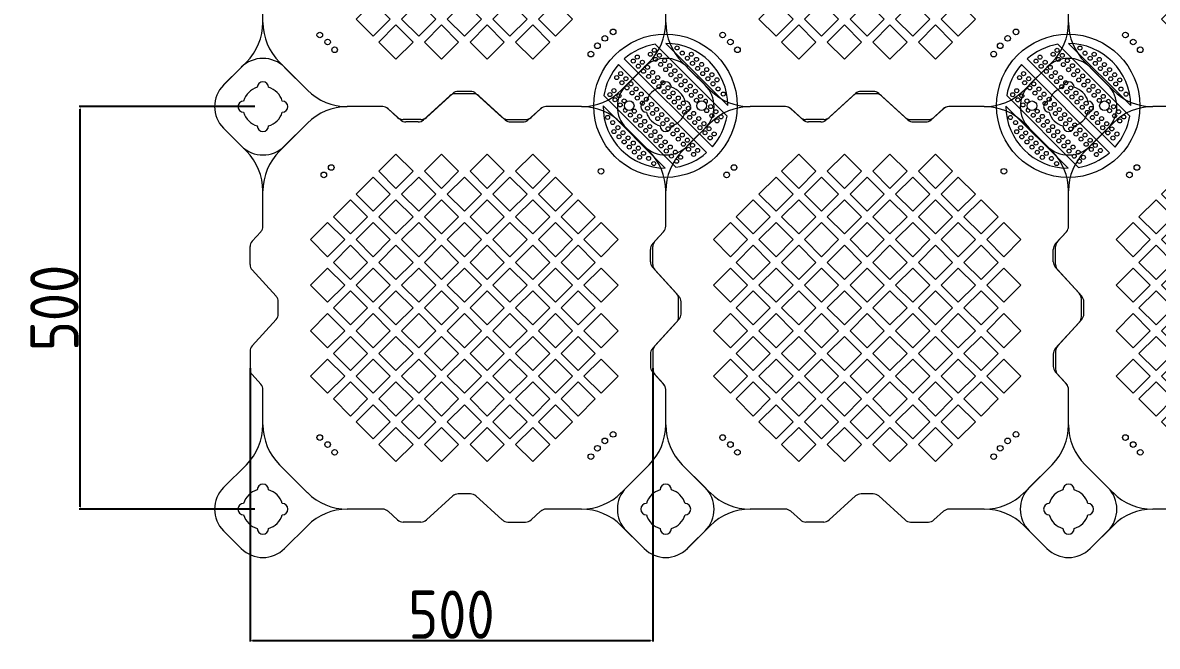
# Model space of a CAD drawing. Extents: x 28691 to 190833, y -3655 to 80068.
# Drawn here: x 175115 to 182157, y 19981 to 23854 of the extents above; entities that cross this region are included whole.
import ezdxf

# ---------------------------------------------------------------- set-up
doc = ezdxf.new("R2010")
doc.units = 0
doc.header["$LTSCALE"] = 10
doc.header["$MEASUREMENT"] = 0
doc.layers.add('2维浮筒', color=7, linetype='Continuous', lineweight=5)
doc.layers.add('码头标注', color=3, linetype='Continuous', lineweight=13)
doc.styles.get("Standard").update_dxf_attribs({"font": 'gbenor.shx', "bigfont": 'gbcbig.shx'})
doc.dimstyles.new('ISO-25', dxfattribs={"dimtxt": 2.5, "dimasz": 2.5, "dimexe": 1.25, "dimexo": 0.625, "dimtad": 1, "dimtxsty": 'Standard', "dimcen": 2.5, "dimadec": 0, "dimazin": 0, "dimtfac": 1, "dimtmove": 0, "dimatfit": 3, "dimfxl": 1, "dimarcsym": 0})

# ---------------------------------------------------------------- blocks, each defined once
blk = doc.blocks.new('旗华浮筒')
at = {"layer": '2维浮筒', "color": 150, "lineweight": 0}
for p, q in [((-548.8, 526.9), (-526.9, 548.8)), ((-473.2, 548.8), (-444.8, 520.5)), ((-26.8, 548.8), (-55.2, 520.5)), ((26.9, 548.8), (48.8, 526.9)), ((-332.9, 513.4), (-344.7, 502.6)), ((-303.9, 516), (-326.1, 516)), ((-297.1, 513.4), (-264.4, 483.6)), ((-202.9, 513.4), (-235.6, 483.6)), ((-196.1, 516), (-173.9, 516)), ((-167.1, 513.4), (-155.3, 502.6)), ((-395.4, 500), (-351.5, 500)), ((-148.5, 500), (-104.7, 500)), ((-479.5, 444.8), (-444.8, 479.5)), ((-257.6, 481), (-242.4, 481)), ((-20.5, 444.8), (-55.2, 479.5)), ((-548.8, 473.2), (-520.5, 444.8)), ((48.8, 473.2), (20.5, 444.8)), ((-500, 351.5), (-500, 395.4)), ((0, 351.3), (0, 395.4)), ((-513.4, 332.9), (-502.6, 344.7)), ((-16.4, 329.4), (-2.6, 344.5)), ((-516, 303.9), (-516, 326.1)), ((-19, 307.4), (-19, 322.6)), ((-513.4, 297.1), (-483.6, 264.4)), ((-16.4, 300.6), (13.4, 267.9)), ((-250, 257.1), (-228.8, 278.3)), ((-242.9, 250), (-221.7, 271.2)), ((-481, 242.4), (-481, 257.6)), ((16, 238.9), (16, 261.1)), ((-513.4, 202.9), (-483.6, 235.6)), ((-16.4, 199.4), (13.4, 232.1)), ((-516, 196.1), (-516, 173.9)), ((-19, 192.6), (-19, 177.4)), ((-16.4, 170.6), (-2.6, 155.5)), ((-513.4, 167.1), (-502.6, 155.3)), ((-500, 104.7), (-500, 148.5)), ((0, 104.7), (0, 148.7)), ((-548.8, 26.8), (-520.5, 55.2)), ((-444.8, 20.5), (-479.5, 55.2)), ((-55.2, 20.5), (-20.5, 55.2)), ((48.8, 26.8), (20.5, 55.2)), ((-329.4, 16.4), (-344.5, 2.6)), ((-307.4, 19), (-322.6, 19)), ((-300.6, 16.4), (-267.9, -13.4)), ((-199.4, 16.4), (-232.1, -13.4)), ((-192.6, 19), (-177.4, 19)), ((-170.6, 16.4), (-155.5, 2.6)), ((-395.4, 0), (-351.3, 0)), ((-148.7, 0), (-104.7, 0)), ((-526.9, -48.8), (-548.8, -26.9)), ((-473.2, -48.8), (-444.8, -20.5)), ((-261.1, -16), (-238.9, -16)), ((-26.8, -48.8), (-55.2, -20.5)), ((48.8, -26.9), (26.9, -48.8))]:
    blk.add_line(p, q, dxfattribs=at)
for points in [[(-334.9, 398.5), (-313.6, 419.7), (-334.9, 440.9), (-356.1, 419.7)], [(-278.3, 398.5), (-257.1, 419.7), (-278.3, 440.9), (-299.5, 419.7)], [(-221.7, 398.5), (-200.5, 419.7), (-221.7, 440.9), (-242.9, 419.7)], [(-165.1, 398.5), (-143.9, 419.7), (-165.1, 440.9), (-186.4, 419.7)], [(-363.1, 370.2), (-341.9, 391.4), (-363.1, 412.6), (-384.4, 391.4)], [(-306.6, 370.2), (-285.4, 391.4), (-306.6, 412.6), (-327.8, 391.4)], [(-250, 370.2), (-228.8, 391.4), (-250, 412.6), (-271.2, 391.4)], [(-193.4, 370.2), (-172.2, 391.4), (-193.4, 412.6), (-214.6, 391.4)], [(-136.9, 370.2), (-115.6, 391.4), (-136.9, 412.6), (-158.1, 391.4)], [(-391.4, 341.9), (-370.2, 363.1), (-391.4, 384.4), (-412.6, 363.1)], [(-334.9, 341.9), (-313.6, 363.1), (-334.9, 384.4), (-356.1, 363.1)], [(-278.3, 341.9), (-257.1, 363.1), (-278.3, 384.4), (-299.5, 363.1)], [(-221.7, 341.9), (-200.5, 363.1), (-221.7, 384.4), (-242.9, 363.1)], [(-165.1, 341.9), (-143.9, 363.1), (-165.1, 384.4), (-186.4, 363.1)], [(-108.6, 341.9), (-87.4, 363.1), (-108.6, 384.4), (-129.8, 363.1)], [(-419.7, 313.6), (-398.5, 334.9), (-419.7, 356.1), (-440.9, 334.9)], [(-363.1, 313.6), (-341.9, 334.9), (-363.1, 356.1), (-384.4, 334.9)], [(-306.6, 313.6), (-285.4, 334.9), (-306.6, 356.1), (-327.8, 334.9)], [(-250, 313.6), (-228.8, 334.9), (-250, 356.1), (-271.2, 334.9)], [(-193.4, 313.6), (-172.2, 334.9), (-193.4, 356.1), (-214.6, 334.9)], [(-136.9, 313.6), (-115.6, 334.9), (-136.9, 356.1), (-158.1, 334.9)], [(-80.3, 313.6), (-59.1, 334.9), (-80.3, 356.1), (-101.5, 334.9)], [(-391.4, 285.4), (-370.2, 306.6), (-391.4, 327.8), (-412.6, 306.6)], [(-334.9, 285.4), (-313.6, 306.6), (-334.9, 327.8), (-356.1, 306.6)], [(-278.3, 285.4), (-257.1, 306.6), (-278.3, 327.8), (-299.5, 306.6)], [(-221.7, 285.4), (-200.5, 306.6), (-221.7, 327.8), (-242.9, 306.6)], [(-165.1, 285.4), (-143.9, 306.6), (-165.1, 327.8), (-186.4, 306.6)], [(-108.6, 285.4), (-87.4, 306.6), (-108.6, 327.8), (-129.8, 306.6)], [(-419.7, 257.1), (-398.5, 278.3), (-419.7, 299.5), (-440.9, 278.3)], [(-363.1, 257.1), (-341.9, 278.3), (-363.1, 299.5), (-384.4, 278.3)], [(-306.6, 257.1), (-285.4, 278.3), (-306.6, 299.5), (-327.8, 278.3)], [(-193.4, 257.1), (-172.2, 278.3), (-193.4, 299.5), (-214.6, 278.3)], [(-136.9, 257.1), (-115.6, 278.3), (-136.9, 299.5), (-158.1, 278.3)], [(-80.3, 257.1), (-59.1, 278.3), (-80.3, 299.5), (-101.5, 278.3)], [(-391.4, 228.8), (-370.2, 250), (-391.4, 271.2), (-412.6, 250)], [(-334.9, 228.8), (-313.6, 250), (-334.9, 271.2), (-356.1, 250)], [(-278.3, 228.8), (-257.1, 250), (-278.3, 271.2), (-299.5, 250)], [(-165.1, 228.8), (-143.9, 250), (-165.1, 271.2), (-186.4, 250)], [(-108.6, 228.8), (-87.4, 250), (-108.6, 271.2), (-129.8, 250)], [(-419.7, 200.5), (-398.5, 221.7), (-419.7, 242.9), (-440.9, 221.7)], [(-363.1, 200.5), (-341.9, 221.7), (-363.1, 242.9), (-384.4, 221.7)], [(-306.6, 200.5), (-285.4, 221.7), (-306.6, 242.9), (-327.8, 221.7)], [(-250, 200.5), (-228.8, 221.7), (-250, 242.9), (-271.2, 221.7)], [(-193.4, 200.5), (-172.2, 221.7), (-193.4, 242.9), (-214.6, 221.7)], [(-136.9, 200.5), (-115.6, 221.7), (-136.9, 242.9), (-158.1, 221.7)], [(-80.3, 200.5), (-59.1, 221.7), (-80.3, 242.9), (-101.5, 221.7)], [(-391.4, 172.2), (-370.2, 193.4), (-391.4, 214.6), (-412.6, 193.4)], [(-334.9, 172.2), (-313.6, 193.4), (-334.9, 214.6), (-356.1, 193.4)], [(-278.3, 172.2), (-257.1, 193.4), (-278.3, 214.6), (-299.5, 193.4)], [(-221.7, 172.2), (-200.5, 193.4), (-221.7, 214.6), (-242.9, 193.4)], [(-165.1, 172.2), (-143.9, 193.4), (-165.1, 214.6), (-186.4, 193.4)], [(-108.6, 172.2), (-87.4, 193.4), (-108.6, 214.6), (-129.8, 193.4)], [(-419.7, 143.9), (-398.5, 165.1), (-419.7, 186.4), (-440.9, 165.1)], [(-363.1, 143.9), (-341.9, 165.1), (-363.1, 186.4), (-384.4, 165.1)], [(-306.6, 143.9), (-285.4, 165.1), (-306.6, 186.4), (-327.8, 165.1)], [(-250, 143.9), (-228.8, 165.1), (-250, 186.4), (-271.2, 165.1)], [(-193.4, 143.9), (-172.2, 165.1), (-193.4, 186.4), (-214.6, 165.1)], [(-136.9, 143.9), (-115.6, 165.1), (-136.9, 186.4), (-158.1, 165.1)], [(-80.3, 143.9), (-59.1, 165.1), (-80.3, 186.4), (-101.5, 165.1)], [(-391.4, 115.6), (-370.2, 136.9), (-391.4, 158.1), (-412.6, 136.9)], [(-334.9, 115.6), (-313.6, 136.9), (-334.9, 158.1), (-356.1, 136.9)], [(-278.3, 115.6), (-257.1, 136.9), (-278.3, 158.1), (-299.5, 136.9)], [(-221.7, 115.6), (-200.5, 136.9), (-221.7, 158.1), (-242.9, 136.9)], [(-165.1, 115.6), (-143.9, 136.9), (-165.1, 158.1), (-186.4, 136.9)], [(-108.6, 115.6), (-87.4, 136.9), (-108.6, 158.1), (-129.8, 136.9)], [(-363.1, 87.4), (-341.9, 108.6), (-363.1, 129.8), (-384.4, 108.6)], [(-306.6, 87.4), (-285.4, 108.6), (-306.6, 129.8), (-327.8, 108.6)], [(-250, 87.4), (-228.8, 108.6), (-250, 129.8), (-271.2, 108.6)], [(-193.4, 87.4), (-172.2, 108.6), (-193.4, 129.8), (-214.6, 108.6)], [(-136.9, 87.4), (-115.6, 108.6), (-136.9, 129.8), (-158.1, 108.6)], [(-334.9, 59.1), (-313.6, 80.3), (-334.9, 101.5), (-356.1, 80.3)], [(-278.3, 59.1), (-257.1, 80.3), (-278.3, 101.5), (-299.5, 80.3)], [(-221.7, 59.1), (-200.5, 80.3), (-221.7, 101.5), (-242.9, 80.3)], [(-165.1, 59.1), (-143.9, 80.3), (-165.1, 101.5), (-186.4, 80.3)]]:
    blk.add_lwpolyline(points, close=True, dxfattribs=at)
for points in [[(-228.8, 278.3), (-250, 299.5), (-271.2, 278.3), (-250, 257.1)], [(-242.9, 250), (-221.7, 228.8), (-200.5, 250), (-221.7, 271.2)]]:
    blk.add_lwpolyline(points, dxfattribs=at)
for centre in [(-419.7, 419.7), (-411, 429.4), (-84.8, 424.4), (-429.4, 411), (-75.6, 415.2), (-434.7, 92.9), (-424.4, 84.8), (-415.2, 75.6), (-80.3, 80.3), (-407.1, 65.3)]:
    blk.add_circle(centre, 3.5, dxfattribs=at)
for centre, radius, start, end in [((-500, 522), 38, 45, 135), ((0, 522), 38, 45, 135), ((-522, 500), 38, 135, 225), ((-500, 500), 25, 106.2602, 163.7398), ((-500, 524), 7, 0, 180), ((-500, 500), 25, 16.2602, 73.7398), ((0, 500), 25, 106.2602, 163.7398), ((0, 524), 7, 0, 180), ((0, 500), 25, 16.2602, 73.7398), ((22, 500), 38, 315, 45), ((-395.3, 570), 70, 225, 270), ((-326.1, 506), 10, 90, 132.2737), ((-303.9, 506), 10, 47.7263, 90), ((-196.1, 506), 10, 90, 132.2737), ((-173.9, 506), 10, 47.7263, 90), ((-104.7, 570), 70, 270, 315), ((-524, 500), 7, 90, 270), ((-500, 500), 25, 196.2602, 253.7398), ((-500, 500), 25, 286.2602, 343.7398), ((-476, 500), 7, 270, 90), ((-395.3, 430), 70, 90, 135), ((-351.5, 510), 10, 270, 312.2737), ((-148.5, 510), 10, 227.7263, 270), ((-104.7, 430), 70, 45, 90), ((-24, 500), 7, 90, 270), ((0, 500), 25, 196.2602, 253.7398), ((0, 500), 25, 286.2602, 343.7398), ((24, 500), 7, 270, 90), ((-257.6, 491), 10, 227.7263, 270), ((-242.4, 491), 10, 270, 312.2737), ((-500, 476), 7, 180, 0), ((0, 476), 7, 180, 0), ((-570, 395.3), 70, 0, 45), ((-430, 395.3), 70, 135, 180), ((-70, 395.3), 70, 0, 45), ((70, 395.3), 70, 135, 180), ((-510, 351.5), 10, 317.7263, 0), ((-10, 351.3), 10, 317.7263, 0), ((-506, 326.1), 10, 137.7263, 180), ((-9, 322.6), 10, 137.7263, 180), ((-506, 303.9), 10, 180, 222.2737), ((-9, 307.4), 10, 180, 222.2737), ((6, 261.1), 10, 0, 42.2737), ((-491, 257.6), 10, 0, 42.2737), ((-491, 242.4), 10, 317.7263, 0), ((6, 238.9), 10, 317.7263, 0), ((-506, 196.1), 10, 137.7263, 180), ((-9, 192.6), 10, 137.7263, 180), ((-506, 173.9), 10, 180, 222.2737), ((-9, 177.4), 10, 180, 222.2737), ((-510, 148.5), 10, 0, 42.2737), ((-10, 148.7), 10, 0, 42.2737), ((-570, 104.7), 70, 315, 0), ((-430, 104.7), 70, 180, 225), ((-70, 104.7), 70, 315, 0), ((70, 104.7), 70, 180, 225), ((-500, 24), 7, 0, 180), ((0, 24), 7, 0, 180), ((-522, 0), 38, 135, 225), ((-500, 0), 25, 106.2602, 163.7398), ((-500, 0), 25, 16.2602, 73.7398), ((-395.3, 70), 70, 225, 270), ((-322.6, 9), 10, 90, 132.2737), ((-307.4, 9), 10, 47.7263, 90), ((-192.6, 9), 10, 90, 132.2737), ((-177.4, 9), 10, 47.7263, 90), ((-104.7, 70), 70, 270, 315), ((0, 0), 25, 106.2602, 163.7398), ((0, 0), 25, 16.2602, 73.7398), ((22, 0), 38, 315, 45), ((-524, 0), 7, 90, 270), ((-476, 0), 7, 270, 90), ((-395.3, -70), 70, 90, 135), ((-351.3, 10), 10, 270, 312.2737), ((-148.7, 10), 10, 227.7263, 270), ((-104.7, -70), 70, 45, 90), ((-24, 0), 7, 90, 270), ((24, 0), 7, 270, 90), ((-500, 0), 25, 196.2602, 253.7398), ((-500, 0), 25, 286.2602, 343.7398), ((-261.1, -6), 10, 227.7263, 270), ((-238.9, -6), 10, 270, 312.2737), ((0, 0), 25, 196.2602, 253.7398), ((0, 0), 25, 286.2602, 343.7398), ((-500, -24), 7, 180, 0), ((0, -24), 7, 180, 0), ((-500, -22), 38, 225, 315), ((0, -22), 38, 225, 315)]:
    blk.add_arc(centre, radius, start, end, dxfattribs=at)
blk = doc.blocks.new('*D24')
at = {"layer": 'Defpoints', "color": 0, "transparency": 16777216}
for p in [(175472.1, 23332.8), (176606.4, 23332.8), (176606.4, 20832.8)]:
    blk.add_point(p, dxfattribs=at)
at = {"layer": '码头标注', "color": 0, "lineweight": -2, "transparency": 16777216}
for p, q in [((176556.4, 23332.8), (175465.1, 23332.8)), ((175472.1, 20847.8), (175472.1, 23317.8)), ((176556.4, 20832.8), (175465.1, 20832.8))]:
    blk.add_line(p, q, dxfattribs=at)
at = {"layer": '码头标注', "color": 0, "transparency": 16777216}
for points in [[(175469.6, 23317.8), (175474.6, 23317.8), (175472.1, 23332.8)], [(175469.6, 20847.8), (175474.6, 20847.8), (175472.1, 20832.8)]]:
    blk.add_solid(points, dxfattribs=at)
at = {"layer": '码头标注', "color": 0, "lineweight": 0, "transparency": 16777216, "insert": (175312.1, 22082.8), "char_height": 300, "attachment_point": 5, "rotation": 90}
blk.add_mtext('500', dxfattribs=at)
blk = doc.blocks.new('*D23')
at = {"layer": 'Defpoints', "color": 0, "transparency": 16777216}
for p in [(176526.4, 21757.8), (179026.4, 21757.8), (179026.4, 20017.9)]:
    blk.add_point(p, dxfattribs=at)
at = {"layer": '码头标注', "color": 0, "lineweight": -2, "transparency": 16777216}
for p, q in [((176526.4, 21707.8), (176526.4, 20010.9)), ((179026.4, 21707.8), (179026.4, 20010.9)), ((176541.4, 20017.9), (179011.4, 20017.9))]:
    blk.add_line(p, q, dxfattribs=at)
at = {"layer": '码头标注', "color": 0, "transparency": 16777216}
for points in [[(176541.4, 20020.4), (176541.4, 20015.4), (176526.4, 20017.9)], [(179011.4, 20020.4), (179011.4, 20015.4), (179026.4, 20017.9)]]:
    blk.add_solid(points, dxfattribs=at)
at = {"layer": '码头标注', "color": 0, "lineweight": 0, "transparency": 16777216, "insert": (177776.4, 20177.9), "char_height": 300, "attachment_point": 5}
blk.add_mtext('500', dxfattribs=at)

msp = doc.modelspace()

# ---------------------------------------------------------------- linework, layer by layer
at = {"color": 150, "lineweight": 0}
for p, q in [((179486.723, 23274.47), (179040.559, 23720.635)), ((179492.039, 23339.865), (179105.953, 23725.951)), ((181986.723, 23273.97), (181540.559, 23720.135)), ((181992.039, 23339.365), (181605.953, 23725.451)), ((179360.297, 23047.343), (178813.431, 23594.209)), ((179395.653, 23082.698), (178848.786, 23629.564)), ((181860.297, 23046.843), (181313.431, 23593.709)), ((181895.653, 23082.198), (181348.786, 23629.064)), ((179168.525, 22956.272), (178722.361, 23402.436)), ((181668.525, 22955.772), (181222.361, 23401.936)), ((179103.131, 22950.956), (178717.044, 23337.042)), ((181603.131, 22950.456), (181217.044, 23336.542))]:
    msp.add_line(p, q, dxfattribs=at)
for centre, radius in [((179104.542, 23338.453), 445), ((181604.542, 23337.953), 445), ((179010.85, 23658.419), 12.5), ((179035.599, 23683.168), 12.5), ((179067.419, 23651.348), 12.5), ((179177.02, 23697.31), 12.5), ((179208.84, 23665.49), 12.5), ((179265.409, 23658.419), 12.5), ((181510.85, 23657.919), 12.5), ((181535.599, 23682.668), 12.5), ((181567.419, 23650.848), 12.5), ((181677.02, 23696.81), 12.5), ((181708.84, 23664.99), 12.5), ((181765.409, 23657.919), 12.5), ((178904.784, 23615.993), 12.5), ((178929.533, 23640.742), 12.5), ((178936.604, 23584.173), 12.5), ((178961.353, 23608.922), 12.5), ((179042.67, 23626.599), 12.5), ((179074.49, 23594.78), 12.5), ((179099.239, 23619.528), 12.5), ((179131.058, 23587.709), 12.5), ((179240.66, 23633.67), 12.5), ((179272.48, 23601.851), 12.5), ((179297.228, 23626.599), 12.5), ((179329.048, 23594.78), 12.5), ((181404.784, 23615.493), 12.5), ((181429.533, 23640.242), 12.5), ((181436.604, 23583.673), 12.5), ((181461.353, 23608.422), 12.5), ((181542.67, 23626.099), 12.5), ((181574.49, 23594.28), 12.5), ((181599.239, 23619.028), 12.5), ((181631.058, 23587.209), 12.5), ((181740.66, 23633.17), 12.5), ((181772.48, 23601.351), 12.5), ((181797.228, 23626.099), 12.5), ((181829.048, 23594.28), 12.5), ((178802.254, 23513.462), 12.5), ((178827.002, 23538.211), 12.5), ((178968.424, 23552.353), 12.5), ((178993.172, 23577.102), 12.5), ((179000.244, 23520.533), 12.5), ((179024.992, 23545.282), 12.5), ((179056.812, 23513.462), 12.5), ((179106.31, 23562.96), 12.5), ((179138.129, 23531.14), 12.5), ((179162.878, 23555.889), 12.5), ((179194.698, 23524.069), 12.5), ((179304.299, 23570.031), 12.5), ((179336.119, 23538.211), 12.5), ((179360.868, 23562.96), 12.5), ((179392.688, 23531.14), 12.5), ((181302.254, 23512.962), 12.5), ((181327.002, 23537.711), 12.5), ((181468.424, 23551.853), 12.5), ((181493.172, 23576.602), 12.5), ((181500.244, 23520.033), 12.5), ((181524.992, 23544.782), 12.5), ((181556.812, 23512.962), 12.5), ((181606.31, 23562.46), 12.5), ((181638.129, 23530.64), 12.5), ((181662.878, 23555.389), 12.5), ((181694.698, 23523.569), 12.5), ((181804.299, 23569.531), 12.5), ((181836.119, 23537.711), 12.5), ((181860.868, 23562.46), 12.5), ((181892.688, 23530.64), 12.5), ((178834.073, 23481.643), 12.5), ((178858.822, 23506.391), 12.5), ((178865.893, 23449.823), 12.5), ((178890.642, 23474.571), 12.5), ((178922.462, 23442.752), 12.5), ((179032.063, 23488.714), 12.5), ((179063.883, 23456.894), 12.5), ((179088.632, 23481.643), 12.5), ((179120.452, 23449.823), 12.5), ((179169.949, 23499.32), 12.5), ((179201.769, 23467.5), 12.5), ((179226.518, 23492.249), 12.5), ((179258.338, 23460.429), 12.5), ((179367.939, 23506.391), 12.5), ((179399.759, 23474.571), 12.5), ((179424.508, 23499.32), 12.5), ((179431.579, 23442.752), 12.5), ((181334.073, 23481.143), 12.5), ((181358.822, 23505.891), 12.5), ((181365.893, 23449.323), 12.5), ((181390.642, 23474.071), 12.5), ((181422.462, 23442.252), 12.5), ((181532.063, 23488.214), 12.5), ((181563.883, 23456.394), 12.5), ((181588.632, 23481.143), 12.5), ((181620.452, 23449.323), 12.5), ((181669.949, 23498.82), 12.5), ((181701.769, 23467), 12.5), ((181726.518, 23491.749), 12.5), ((181758.338, 23459.929), 12.5), ((181867.939, 23505.891), 12.5), ((181899.759, 23474.071), 12.5), ((181924.508, 23498.82), 12.5), ((181931.579, 23442.252), 12.5), ((178759.827, 23407.396), 12.5), ((178784.576, 23432.145), 12.5), ((178791.647, 23375.576), 12.5), ((178816.396, 23400.325), 12.5), ((178848.216, 23368.505), 12.5), ((178897.713, 23418.003), 12.5), ((178929.533, 23386.183), 12.5), ((178954.282, 23410.932), 12.5), ((178986.101, 23379.112), 12.5), ((179095.703, 23425.074), 12.5), ((179127.523, 23393.254), 12.5), ((179152.272, 23418.003), 12.5), ((179184.091, 23386.183), 12.5), ((179233.589, 23435.681), 12.5), ((179265.409, 23403.861), 12.5), ((179290.157, 23428.609), 12.5), ((179297.228, 23372.041), 12.5), ((179321.977, 23396.79), 12.5), ((179463.398, 23410.932), 12.5), ((181259.827, 23406.896), 12.5), ((181284.576, 23431.645), 12.5), ((181291.647, 23375.076), 12.5), ((181316.396, 23399.825), 12.5), ((181348.216, 23368.005), 12.5), ((181397.713, 23417.503), 12.5), ((181429.533, 23385.683), 12.5), ((181454.282, 23410.432), 12.5), ((181486.101, 23378.612), 12.5), ((181595.703, 23424.574), 12.5), ((181627.523, 23392.754), 12.5), ((181652.272, 23417.503), 12.5), ((181684.091, 23385.683), 12.5), ((181733.589, 23435.181), 12.5), ((181765.409, 23403.361), 12.5), ((181790.157, 23428.109), 12.5), ((181797.228, 23371.541), 12.5), ((181821.977, 23396.29), 12.5), ((181963.398, 23410.432), 12.5), ((178823.467, 23343.757), 12.5), ((178879.542, 23338.453), 30), ((178911.855, 23304.866), 12.5), ((178961.353, 23354.363), 12.5), ((178993.172, 23322.543), 12.5), ((179017.921, 23347.292), 12.5), ((179049.741, 23315.472), 12.5), ((179159.343, 23361.434), 12.5), ((179191.162, 23329.615), 12.5), ((179215.911, 23354.363), 12.5), ((179222.982, 23297.795), 12.5), ((179247.731, 23322.543), 12.5), ((179329.542, 23338.453), 30), ((179360.868, 23308.401), 12.5), ((179385.617, 23333.15), 12.5), ((179417.437, 23301.33), 12.5), ((181323.467, 23343.257), 12.5), ((181379.542, 23337.953), 30), ((181411.855, 23304.366), 12.5), ((181461.353, 23353.863), 12.5), ((181493.172, 23322.043), 12.5), ((181517.921, 23346.792), 12.5), ((181549.741, 23314.972), 12.5), ((181659.343, 23360.934), 12.5), ((181691.162, 23329.115), 12.5), ((181715.911, 23353.863), 12.5), ((181722.982, 23297.295), 12.5), ((181747.731, 23322.043), 12.5), ((181829.542, 23337.953), 30), ((181860.868, 23307.901), 12.5), ((181885.617, 23332.65), 12.5), ((181917.437, 23300.83), 12.5), ((178745.685, 23265.975), 12.5), ((178777.505, 23234.155), 12.5), ((178887.106, 23280.117), 12.5), ((178918.926, 23248.297), 12.5), ((178943.675, 23273.046), 12.5), ((178975.495, 23241.226), 12.5), ((179024.992, 23290.724), 12.5), ((179056.812, 23258.904), 12.5), ((179081.561, 23283.653), 12.5), ((179088.632, 23227.084), 12.5), ((179113.381, 23251.833), 12.5), ((179254.802, 23265.975), 12.5), ((179279.551, 23290.724), 12.5), ((179286.622, 23234.155), 12.5), ((179311.371, 23258.904), 12.5), ((179343.19, 23227.084), 12.5), ((179392.688, 23276.582), 12.5), ((179424.508, 23244.762), 12.5), ((179449.256, 23269.51), 12.5), ((181245.685, 23265.475), 12.5), ((181277.505, 23233.655), 12.5), ((181387.106, 23279.617), 12.5), ((181418.926, 23247.797), 12.5), ((181443.675, 23272.546), 12.5), ((181475.495, 23240.726), 12.5), ((181524.992, 23290.224), 12.5), ((181556.812, 23258.404), 12.5), ((181581.561, 23283.153), 12.5), ((181588.632, 23226.584), 12.5), ((181613.381, 23251.333), 12.5), ((181754.802, 23265.475), 12.5), ((181779.551, 23290.224), 12.5), ((181786.622, 23233.655), 12.5), ((181811.371, 23258.404), 12.5), ((181843.19, 23226.584), 12.5), ((181892.688, 23276.082), 12.5), ((181924.508, 23244.262), 12.5), ((181949.256, 23269.01), 12.5), ((178784.576, 23177.587), 12.5), ((178809.325, 23202.335), 12.5), ((178841.145, 23170.516), 12.5), ((178950.746, 23216.477), 12.5), ((178982.566, 23184.658), 12.5), ((179007.315, 23209.406), 12.5), ((179039.134, 23177.587), 12.5), ((179120.452, 23195.264), 12.5), ((179145.2, 23220.013), 12.5), ((179152.272, 23163.444), 12.5), ((179177.02, 23188.193), 12.5), ((179208.84, 23156.373), 12.5), ((179318.442, 23202.335), 12.5), ((179350.261, 23170.516), 12.5), ((179375.01, 23195.264), 12.5), ((179406.83, 23163.444), 12.5), ((181284.576, 23177.087), 12.5), ((181309.325, 23201.835), 12.5), ((181341.145, 23170.016), 12.5), ((181450.746, 23215.977), 12.5), ((181482.566, 23184.158), 12.5), ((181507.315, 23208.906), 12.5), ((181539.134, 23177.087), 12.5), ((181620.452, 23194.764), 12.5), ((181645.2, 23219.513), 12.5), ((181652.272, 23162.944), 12.5), ((181677.02, 23187.693), 12.5), ((181818.442, 23201.835), 12.5), ((181850.261, 23170.016), 12.5), ((181875.01, 23194.764), 12.5), ((181906.83, 23162.944), 12.5), ((178816.396, 23145.767), 12.5), ((178848.216, 23113.947), 12.5), ((178872.964, 23138.696), 12.5), ((178904.784, 23106.876), 12.5), ((179014.386, 23152.838), 12.5), ((179046.205, 23121.018), 12.5), ((179070.954, 23145.767), 12.5), ((179078.025, 23089.198), 12.5), ((179102.774, 23113.947), 12.5), ((179184.091, 23131.625), 12.5), ((179215.911, 23099.805), 12.5), ((179240.66, 23124.554), 12.5), ((179272.48, 23092.734), 12.5), ((179382.081, 23138.696), 12.5), ((181316.396, 23145.267), 12.5), ((181348.216, 23113.447), 12.5), ((181372.964, 23138.196), 12.5), ((181404.784, 23106.376), 12.5), ((181514.386, 23152.338), 12.5), ((181546.205, 23120.518), 12.5), ((181570.954, 23145.267), 12.5), ((181578.025, 23088.698), 12.5), ((181602.774, 23113.447), 12.5), ((181684.091, 23131.125), 12.5), ((181708.84, 23155.873), 12.5), ((181715.911, 23099.305), 12.5), ((181740.66, 23124.054), 12.5), ((181772.48, 23092.234), 12.5), ((181882.081, 23138.196), 12.5), ((178880.035, 23082.127), 12.5), ((178911.855, 23050.307), 12.5), ((178936.604, 23075.056), 12.5), ((178943.675, 23018.488), 12.5), ((178968.424, 23043.236), 12.5), ((179109.845, 23057.378), 12.5), ((179134.594, 23082.127), 12.5), ((179141.665, 23025.559), 12.5), ((179166.414, 23050.307), 12.5), ((179198.233, 23018.488), 12.5), ((179247.731, 23067.985), 12.5), ((179279.551, 23036.165), 12.5), ((179304.299, 23060.914), 12.5), ((181380.035, 23081.627), 12.5), ((181411.855, 23049.807), 12.5), ((181436.604, 23074.556), 12.5), ((181443.675, 23017.988), 12.5), ((181468.424, 23042.736), 12.5), ((181609.845, 23056.878), 12.5), ((181634.594, 23081.627), 12.5), ((181641.665, 23025.059), 12.5), ((181666.414, 23049.807), 12.5), ((181698.233, 23017.988), 12.5), ((181747.731, 23067.485), 12.5), ((181779.551, 23035.665), 12.5), ((181804.299, 23060.414), 12.5), ((179000.244, 23011.416), 12.5), ((179032.063, 22979.597), 12.5), ((179173.485, 22993.739), 12.5), ((181500.244, 23010.916), 12.5), ((181532.063, 22979.097), 12.5), ((181673.485, 22993.239), 12.5)]:
    msp.add_circle(centre, radius, dxfattribs=at)
for centre, radius, start, end in [((179104.542, 23338.453), 387.5, 99.5040752, 131.3009536), ((179104.542, 23338.453), 387.5, 0.2086764, 89.7913236), ((181604.542, 23337.953), 387.5, 99.5040752, 131.3009536), ((181604.542, 23337.953), 387.5, 0.2086764, 89.7913236), ((179104.542, 23338.453), 387.5, 138.6990464, 170.4959534), ((181604.542, 23337.953), 387.5, 138.6990464, 170.4959534), ((179104.542, 23338.453), 387.5, 180.2086764, 269.7913236), ((178855.287, 23311.937), 12.5, 99.9885813, 355.1119628), ((179353.797, 23364.97), 12.5, 279.9885813, 175.1119628), ((181604.542, 23337.953), 387.5, 180.2086764, 269.7913236), ((181355.287, 23311.437), 12.5, 99.9885813, 355.1119628), ((181853.797, 23364.47), 12.5, 279.9885813, 175.1119628), ((179104.542, 23338.453), 387.5, 318.6990464, 350.4959534), ((181604.542, 23337.953), 387.5, 318.6990464, 350.4959534), ((179104.542, 23338.453), 387.5, 279.5040752, 311.3009536), ((181604.542, 23337.953), 387.5, 279.5040752, 311.3009536)]:
    msp.add_arc(centre, radius, start, end, dxfattribs=at)

# ---------------------------------------------------------------- block references
at = {"layer": '2维浮筒', "lineweight": 0, "xscale": 5, "yscale": 5, "zscale": 5, "rotation": 90}
for p in [(179106.37, 25832.831), (181606.37, 25832.831), (179106.37, 23332.831), (181606.37, 23332.831), (184106.37, 23332.831)]:
    msp.add_blockref('旗华浮筒', p, dxfattribs=at)
at = {"layer": '2维浮筒', "color": 150, "lineweight": 0, "xscale": 5, "yscale": 5, "zscale": 5, "rotation": 90}
msp.add_blockref('旗华浮筒', (184106.37, 25832.831), dxfattribs=at)

# ---------------------------------------------------------------- dimensions: what is measured, and where the dimension line sits
at = {"layer": '码头标注', "lineweight": 0}
dim = msp.add_linear_dim(base=(175472.099, 23332.831), p1=(176606.37, 20832.831), p2=(176606.37, 23332.831), angle=90, text='500', dimstyle='ISO-25', override={"dimtxt": 300, "dimasz": 15, "dimexe": 7, "dimexo": 50, "dimgap": 10, "dimfxl": 250}, dxfattribs=at)
dim.commit()
dim.dimension.update_dxf_attribs({"geometry": '*D24', "text_midpoint": (175312.099, 22082.831)})
dim = msp.add_linear_dim(base=(179026.37, 20017.863), p1=(176526.37, 21757.831), p2=(179026.37, 21757.831), text='500', dimstyle='ISO-25', override={"dimtxt": 300, "dimasz": 15, "dimexe": 7, "dimexo": 50, "dimgap": 10, "dimfxl": 250}, dxfattribs=at)
dim.commit()
dim.dimension.update_dxf_attribs({"geometry": '*D23', "text_midpoint": (177776.37, 20177.863)})

doc.saveas('drawing.dxf')
